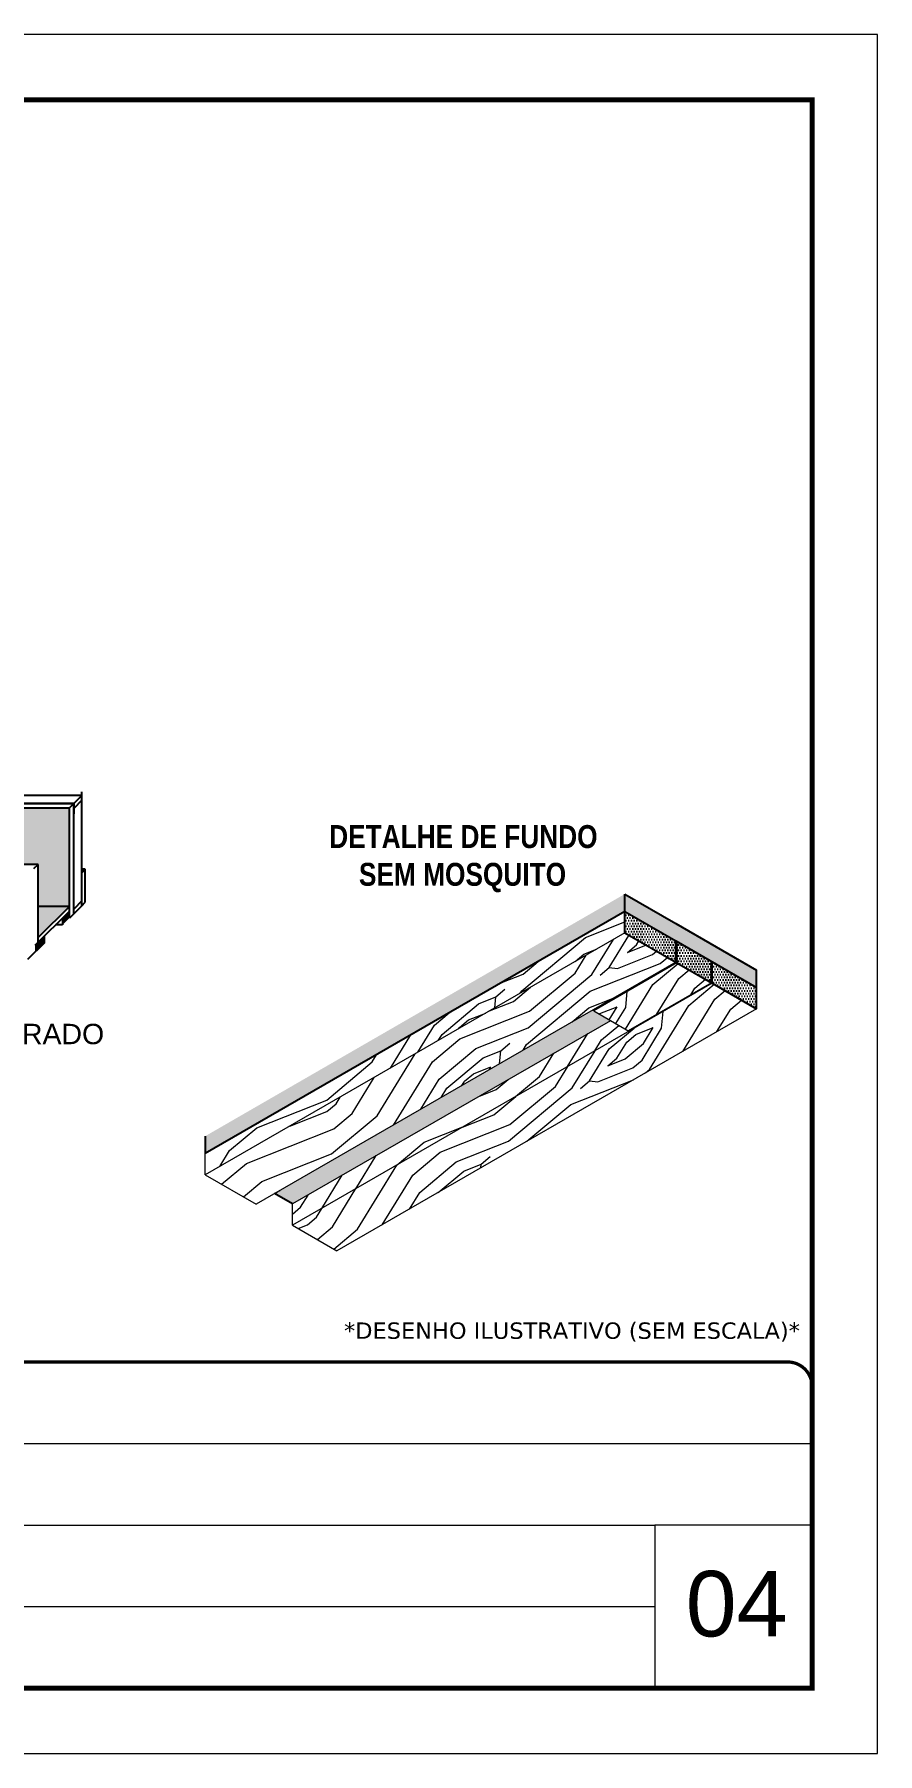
# Model space of a CAD drawing. Extents: x 3090 to 9343, y 762 to 5258.
# Drawn here: x 8815 to 9330, y 4208 to 5258 of the extents above; entities that cross this region are included whole.
import ezdxf
from ezdxf.enums import TextEntityAlignment as Align

# ---------------------------------------------------------------- set-up
doc = ezdxf.new("R2010")
doc.units = 0
doc.linetypes.add('CONTINUO', pattern=[0])
doc.linetypes.add('DASHED', pattern=[0.75, 0.5, -0.25])
for name, color, linetype, lineweight in [('CARIMBO', 255, 'Continuous', 9), ('Demarcação 1', 251, 'Continuous', 9), ('Folhas', 255, 'Continuous', 9), ('fundo', 100, 'Continuous', 9), ('Madeira', 126, 'Continuous', 18), ('SARRAFO DE PRESSAO', 251, 'DASHED', 9)]:
    doc.layers.add(name, color=color, linetype=linetype, lineweight=lineweight)
for name, color, linetype in [('HACHURA MADEIRAS', 1, 'Continuous'), ('material do compensado', 7, 'Continuous'), ('texto', 7, 'Continuous')]:
    doc.layers.add(name, color=color, linetype=linetype)
doc.styles.add('ARIAL', font='arial.ttf')
doc.styles.add('CESAR1', font='arial.ttf', dxfattribs={"oblique": 15})
doc.styles.add('ROMANC', font='techb___.ttf', dxfattribs={"height": 2.5})
doc.styles.add('stylellllll', font='verdana.ttf', dxfattribs={"height": 2})
pattern_1 = [(355, (-40489.24, 1860.12), (111.07494, 93.20294), [5.12645, -97.40264]), (85, (-40445.26, 1892.29), (-93.20294, 111.07494), [10.2529, -92.27619]), (40, (-40466.58, 1883.87), (8.936, 102.13894), [7.24881, -21.74642, 7.24881, -14.497615, 50.751904, -43.50449]), (40, (-40494.79, 1855.46), (8.936, 102.13894), [7.24983, -14.49967, 7.24983, -115.99871]), (40, (-40458.15, 1862.546), (8.936, 102.13894), [7.24983, -137.7482]), (40, (-40448.384, 1856.546), (8.936, 102.13894), [7.24983, -137.7482]), (40, (-40462.81, 1868.1), (8.936, 102.13894), [7.24983, -137.7482]), (40, (-40467.47, 1873.65), (8.936, 102.13894), [14.49967, -130.49838]), (40, (-40435.235, 1948.024), (8.936, 102.13894), [14.49967, -130.49838]), (40, (-40477.24, 1879.654), (8.936, 102.13894), [28.99933, -115.99871]), (40, (-40481.9, 1885.21), (8.936, 102.13894), [28.99933, -115.99871]), (40, (-40412.83, 1910.04), (8.936, 102.13894), [28.99933, -115.99871]), (40, (-40486.11, 1895.87), (8.936, 102.13894), [21.7497, -123.24834]), (40, (-40505.2, 1912.98), (8.936, 102.13894), [21.7497, -123.24834]), (40, (-40495.88, 1901.87), (8.936, 102.13894), [21.7497, -123.24834]), (40, (-40426.81, 1926.7), (8.936, 102.13894), [36.24951, -108.74853]), (40, (-40436.575, 1932.7), (8.936, 102.13894), [36.24951, -108.74853]), (40, (-40428.595, 1906.275), (8.936, 102.13894), [50.74931, -94.24873]), (21.56505, (-40478.132, 1869.44), (102.138945, -8.936), [11.4631, -217.79893]), (21.56505, (-40455.024, 1898.295), (102.138945, -8.936), [11.4631, -217.79893]), (21.56505, (-40461.024, 1888.528), (102.138945, -8.936), [11.4631, -217.79893]), (21.56505, (-40484.133, 1859.673), (102.138945, -8.936), [22.9262, -206.33583]), (21.56505, (-40459.684, 1903.85), (102.138945, -8.936), [34.3893, -194.87273]), (21.56505, (-40469.45, 1909.85), (102.138945, -8.936), [45.8524, -183.40963]), (21.56505, (-40479.22, 1915.85), (102.138945, -8.936), [45.8524, -183.40963]), (21.56505, (-40491.86, 1947.83), (102.138945, -8.936), [45.8524, -183.40963]), (21.56505, (-40492.75, 1937.62), (102.138945, -8.936), [57.3155, -171.94653]), (21.56505, (-40488.54, 1926.957), (102.138945, -8.936), [57.3155, -171.94653]), (58.43495, (-40456.364, 1882.974), (8.936, 102.138945), [11.4631, -217.79893]), (58.43495, (-40472.58, 1874.1), (8.936, 102.138945), [11.4631, -217.79893]), (58.43495, (-40489.24, 1860.12), (8.936, 102.138945), [22.9262, -206.33583]), (58.43495, (-40457.26, 1872.76), (8.936, 102.138945), [22.9262, -206.33583]), (58.43495, (-40499.9, 1855.907), (8.936, 102.138945), [34.3893, -194.87273]), (58.43495, (-40510.114, 1856.8), (8.936, 102.138945), [45.8524, -183.40963]), (58.43495, (-40417.743, 1853.865), (8.936, 102.138945), [45.8524, -183.40963]), (58.43495, (-40452.598, 1867.206), (8.936, 102.138945), [45.8524, -183.40963]), (58.43495, (-40433.063, 1855.205), (8.936, 102.138945), [57.3155, -171.94653]), (58.43495, (-40442.83, 1861.206), (8.936, 102.138945), [57.3155, -171.94653])]
pattern_2 = [(0, (-29596.7228, -5893.8315), (0.82275303, 1.645506056), [0, -1.645506056])]

# ---------------------------------------------------------------- blocks, each defined once
blk = doc.blocks.new('9999999999')
at = {"color": 30, "linetype": 'CONTINUO'}
for p, q in [((98564.6, 34379.6), (99584, 34379.6)), ((98564.6, 34329.8), (99488, 34329.8)), ((99584, 34329.8), (99488, 34329.8)), ((99488, 34329.8), (99488, 34230.2)), ((98564.6, 34280), (99488, 34280))]:
    blk.add_line(p, q, dxfattribs=at)
at = {"color": 30, "linetype": 'CONTINUO', "const_width": 2}
blk.add_lwpolyline([(99584, 34230.2), (99584, 34414.4, 0.414214), (99569, 34429.4), (98229, 34429.4, 0.414214), (98214, 34414.4), (98214, 34245.2, 0.414214), (98229, 34230.2), (99584, 34230.2)], format="xyb", dxfattribs=at)
at = {"layer": 'Folhas'}
blk.add_lwpolyline([(98139, 34190.2), (99624, 34190.2), (99624, 35240.2), (98139, 35240.2)], close=True, dxfattribs=at)
at = {"layer": 'Folhas', "color": 30, "const_width": 3}
blk.add_lwpolyline([(98214, 34230.2), (99584, 34230.2), (99584, 35200.2), (98214, 35200.2)], close=True, dxfattribs=at)

msp = doc.modelspace()

# ---------------------------------------------------------------- hatches: boundary and pattern name
at = {"linetype": 'ByBlock', "ltscale": 2}
msp.add_hatch(color=256, dxfattribs=at).paths.add_polyline_path([(8846.16, 4747.77), (8844.14, 4747.77), (8844.14, 4745.54)])
for points in [[(8836.53, 4717.98), (8836.53, 4722.18), (8832.3, 4717.98), (8832.3, 4713.79)], [(8821.36, 4707.14), (8815.38, 4701.2), (8815.38, 4697.01), (8821.36, 4702.94)]]:
    msp.add_hatch(color=256).paths.add_polyline_path(points)
at = {"layer": 'Demarcação 1'}
for points in [[(8404.81, 4728.81), (8426.75, 4750.75), (8817.31, 4750.75), (8817.31, 4725.12), (8836.53, 4725.12), (8836.53, 4785.28), (8404.81, 4785.28)], [(8817.31, 4725.12), (8817.31, 4706.07), (8836.53, 4725.12)]]:
    msp.add_hatch(color=256, dxfattribs=at).paths.add_polyline_path(points)
at = {"layer": 'fundo'}
h = msp.add_hatch(color=252, dxfattribs=at)
h.dxf.hatch_style = 1
h.paths.add_polyline_path([(8919.42, 4584.79), (8919.42, 4574.13), (9175.57, 4722.02), (9175.57, 4732.67)])
h = msp.add_hatch(color=252, dxfattribs=at)
h.dxf.hatch_style = 1
h.paths.add_polyline_path([(9206.65, 4714.73), (9175.57, 4732.67), (9175.57, 4722.02), (9206.65, 4704.08), (9255.98, 4675.59), (9255.98, 4686.25)])
h = msp.add_hatch(color=252, dxfattribs=at)
h.dxf.hatch_style = 1
h.paths.add_polyline_path([(9166.94, 4655.28), (9156.57, 4661.27), (9156.57, 4662.14), (8961.78, 4549.68), (8972.7, 4543.37)])
at = {"layer": 'HACHURA MADEIRAS'}
h = msp.add_hatch(dxfattribs=at)
h.set_pattern_fill('DOTS', scale=1.036539)
h.set_pattern_definition(pattern_2)
h.paths.add_polyline_path([(9206.65, 4691.05), (9206.65, 4704.08), (9175.57, 4722.02), (9175.57, 4709)])
h = msp.add_hatch(dxfattribs=at)
h.set_pattern_fill('DOTS', scale=1.036539)
h.set_pattern_definition(pattern_2)
h.paths.add_polyline_path([(9207.4, 4703.64), (9207.4, 4690.62), (9228.54, 4678.41), (9228.54, 4691.43)])
h = msp.add_hatch(dxfattribs=at)
h.set_pattern_fill('DOTS', scale=1.036539)
h.set_pattern_definition(pattern_2)
h.paths.add_polyline_path([(9228.84, 4691.26), (9228.84, 4678.24), (9255.98, 4662.57), (9255.98, 4675.59)])
at = {"layer": 'Madeira'}
h = msp.add_hatch(dxfattribs=at)
h.set_pattern_fill('PATRON00077', color=256, scale=102.529099, angle=355, pattern_type=2)
h.set_pattern_definition(pattern_1)
h.paths.add_polyline_path([(8919.42, 4574.13), (8919.42, 4561.11), (9175.57, 4709), (9175.57, 4722.02)])
h = msp.add_hatch(dxfattribs=at)
h.set_pattern_fill('PATRON00077', color=256, scale=102.529099, angle=355, pattern_type=2)
h.set_pattern_definition([(355, (-9386.72, -67380.45), (111.07494, 93.20294), [5.12645, -97.40264]), (85, (-9342.74, -67348.28), (-93.20294, 111.07494), [10.25291, -92.27619]), (40, (-9364.06, -67356.7), (8.936, 102.138945), [7.248807, -21.74642, 7.248807, -14.497615, 50.751904, -43.504487]), (40, (-9392.276, -67385.11), (8.936, 102.138945), [7.24983, -14.499665, 7.24983, -115.99871]), (40, (-9355.63, -67378.02), (8.936, 102.138945), [7.24983, -137.74821]), (40, (-9345.866, -67384.024), (8.936, 102.138945), [7.24983, -137.74821]), (40, (-9360.29, -67372.47), (8.936, 102.138945), [7.24983, -137.74821]), (40, (-9364.954, -67366.916), (8.936, 102.138945), [14.49967, -130.49838]), (40, (-9332.72, -67292.546), (8.936, 102.138945), [14.49967, -130.49838]), (40, (-9374.72, -67360.916), (8.936, 102.138945), [28.99933, -115.99871]), (40, (-9379.38, -67355.36), (8.936, 102.138945), [28.99933, -115.99871]), (40, (-9310.31, -67330.53), (8.936, 102.138945), [28.99933, -115.99871]), (40, (-9383.594, -67344.7), (8.936, 102.138945), [21.7497, -123.24834]), (40, (-9402.68, -67327.59), (8.936, 102.138945), [21.7497, -123.24834]), (40, (-9393.36, -67338.7), (8.936, 102.138945), [21.7497, -123.24834]), (40, (-9324.29, -67313.87), (8.936, 102.138945), [36.24951, -108.74853]), (40, (-9334.06, -67307.87), (8.936, 102.138945), [36.24951, -108.74853]), (40, (-9326.08, -67334.295), (8.936, 102.138945), [50.74931, -94.24873]), (21.56505, (-9375.614, -67371.13), (102.138945, -8.936), [11.4631, -217.79893]), (21.56505, (-9352.506, -67342.275), (102.138945, -8.936), [11.4631, -217.79893]), (21.56505, (-9358.506, -67352.04), (102.138945, -8.936), [11.4631, -217.79893]), (21.56505, (-9381.615, -67380.897), (102.138945, -8.936), [22.9262, -206.33583]), (21.56505, (-9357.166, -67336.72), (102.138945, -8.936), [34.3893, -194.87273]), (21.56505, (-9366.933, -67330.72), (102.138945, -8.936), [45.8524, -183.40963]), (21.56505, (-9376.7, -67324.72), (102.138945, -8.936), [45.8524, -183.40963]), (21.56505, (-9389.34, -67292.74), (102.138945, -8.936), [45.8524, -183.40963]), (21.56505, (-9390.234, -67302.95), (102.138945, -8.936), [57.31551, -171.94653]), (21.56505, (-9386.02, -67313.613), (102.138945, -8.936), [57.31551, -171.94653]), (58.43495, (-9353.846, -67357.596), (8.936, 102.138945), [11.4631, -217.79893]), (58.43495, (-9370.06, -67366.47), (8.936, 102.138945), [11.4631, -217.79893]), (58.43495, (-9386.72, -67380.45), (8.936, 102.138945), [22.9262, -206.33583]), (58.43495, (-9354.74, -67367.81), (8.936, 102.138945), [22.9262, -206.33583]), (58.43495, (-9397.383, -67384.663), (8.936, 102.138945), [34.3893, -194.87273]), (58.43495, (-9407.596, -67383.77), (8.936, 102.138945), [45.8524, -183.40963]), (58.43495, (-9315.225, -67386.705), (8.936, 102.138945), [45.8524, -183.40963]), (58.43495, (-9350.08, -67373.363), (8.936, 102.138945), [45.8524, -183.40963]), (58.43495, (-9330.545, -67385.365), (8.936, 102.138945), [57.31551, -171.94653]), (58.43495, (-9340.313, -67379.364), (8.936, 102.138945), [57.31551, -171.94653])])
h.paths.add_polyline_path([(8919.42, 4561.11), (8950.5, 4543.17), (9206.65, 4691.05), (9175.57, 4709)])
h = msp.add_hatch(dxfattribs=at)
h.set_pattern_fill('PATRON00077', color=256, scale=102.529099, angle=355, pattern_type=2)
h.set_pattern_definition([(355, (-40511.2, 1872.86), (111.07494, 93.20294), [5.12645, -97.40264]), (85, (-40467.22, 1905.03), (-93.20294, 111.07494), [10.2529, -92.27619]), (40, (-40488.54, 1896.61), (8.936, 102.13894), [7.24881, -21.74642, 7.24881, -14.497615, 50.751904, -43.50449]), (40, (-40516.76, 1868.2), (8.936, 102.13894), [7.24983, -14.49967, 7.24983, -115.99871]), (40, (-40480.116, 1875.285), (8.936, 102.13894), [7.24983, -137.7482]), (40, (-40470.35, 1869.285), (8.936, 102.13894), [7.24983, -137.7482]), (40, (-40484.776, 1880.84), (8.936, 102.13894), [7.24983, -137.7482]), (40, (-40489.436, 1886.39), (8.936, 102.13894), [14.49967, -130.49838]), (40, (-40457.2, 1960.76), (8.936, 102.13894), [14.49967, -130.49838]), (40, (-40499.2, 1892.39), (8.936, 102.13894), [28.99933, -115.99871]), (40, (-40503.86, 1897.95), (8.936, 102.13894), [28.99933, -115.99871]), (40, (-40434.79, 1922.78), (8.936, 102.13894), [28.99933, -115.99871]), (40, (-40508.08, 1908.61), (8.936, 102.13894), [21.7497, -123.24834]), (40, (-40527.164, 1925.716), (8.936, 102.13894), [21.7497, -123.24834]), (40, (-40517.84, 1914.61), (8.936, 102.13894), [21.7497, -123.24834]), (40, (-40448.77, 1939.44), (8.936, 102.13894), [36.24951, -108.74853]), (40, (-40458.54, 1945.44), (8.936, 102.13894), [36.24951, -108.74853]), (40, (-40450.56, 1919.014), (8.936, 102.13894), [50.74931, -94.24873]), (21.56505, (-40500.097, 1882.18), (102.138945, -8.936), [11.4631, -217.79893]), (21.56505, (-40476.99, 1911.034), (102.138945, -8.936), [11.4631, -217.79893]), (21.56505, (-40482.99, 1901.267), (102.138945, -8.936), [11.4631, -217.79893]), (21.56505, (-40506.097, 1872.413), (102.138945, -8.936), [22.9262, -206.33583]), (21.56505, (-40481.65, 1916.59), (102.138945, -8.936), [34.3893, -194.87273]), (21.56505, (-40491.415, 1922.59), (102.138945, -8.936), [45.8524, -183.40963]), (21.56505, (-40501.18, 1928.59), (102.138945, -8.936), [45.8524, -183.40963]), (21.56505, (-40513.822, 1960.57), (102.138945, -8.936), [45.8524, -183.40963]), (21.56505, (-40514.716, 1950.357), (102.138945, -8.936), [57.3155, -171.94653]), (21.56505, (-40510.503, 1939.696), (102.138945, -8.936), [57.3155, -171.94653]), (58.43495, (-40478.33, 1895.713), (8.936, 102.138945), [11.4631, -217.79893]), (58.43495, (-40494.543, 1886.84), (8.936, 102.138945), [11.4631, -217.79893]), (58.43495, (-40511.204, 1872.86), (8.936, 102.138945), [22.9262, -206.33583]), (58.43495, (-40479.22, 1885.5), (8.936, 102.138945), [22.9262, -206.33583]), (58.43495, (-40521.865, 1868.646), (8.936, 102.138945), [34.3893, -194.87273]), (58.43495, (-40532.08, 1869.54), (8.936, 102.138945), [45.8524, -183.40963]), (58.43495, (-40439.707, 1866.604), (8.936, 102.138945), [45.8524, -183.40963]), (58.43495, (-40474.56, 1879.946), (8.936, 102.138945), [45.8524, -183.40963]), (58.43495, (-40455.028, 1867.945), (8.936, 102.138945), [57.3155, -171.94653]), (58.43495, (-40464.795, 1873.945), (8.936, 102.138945), [57.3155, -171.94653])])
h.paths.add_polyline_path([(9177.71, 4649.06), (9228.54, 4678.41), (9206.88, 4690.98), (9156.57, 4661.27)])
h = msp.add_hatch(dxfattribs=at)
h.set_pattern_fill('PATRON00077', color=256, scale=102.529099, angle=355, pattern_type=2)
h.set_pattern_definition(pattern_1)
h.paths.add_polyline_path([(8999.85, 4514.69), (9255.98, 4662.57), (9228.84, 4678.24), (8972.8, 4530.41)])
h = msp.add_hatch(dxfattribs=at)
h.set_pattern_fill('PATRON00077', color=256, scale=102.529099, angle=355, pattern_type=2)
h.set_pattern_definition(pattern_1)
h.paths.add_polyline_path([(9178.07, 4648.85), (9166.79, 4655.36), (8972.63, 4543.34), (8972.7, 4530.35)])

# ---------------------------------------------------------------- linework, layer by layer
for p, q in [((8844.14, 4792.9), (8406.2, 4792.9)), ((8844.14, 4792.9), (8839.09, 4787.85)), ((8844.14, 4727.77), (8844.14, 4795.14)), ((8844.14, 4725.54), (8844.14, 4792.9)), ((8404.81, 4785.28), (8836.53, 4785.28)), ((8407.38, 4787.85), (8839.09, 4787.85)), ((8839.09, 4787.85), (8453.48, 4787.85)), ((8839.09, 4787.85), (8836.53, 4785.28)), ((8836.53, 4717.98), (8836.53, 4785.28)), ((8839.09, 4720.53), (8839.09, 4787.85)), ((8839.09, 4787.85), (8839.09, 4781.69)), ((8817.31, 4750.75), (8426.75, 4750.75)), ((8817.31, 4698.93), (8817.31, 4750.75)), ((8836.53, 4725.12), (8817.31, 4706.07)), ((8844.14, 4728.46), (8839.09, 4723.41)), ((8836.53, 4722.18), (8815.38, 4701.2)), ((8832.3, 4717.98), (8832.3, 4713.79)), ((8821.36, 4702.94), (8821.36, 4707.14)), ((8832.3, 4713.79), (8828.07, 4713.79))]:
    msp.add_line(p, q)
at = {"linetype": 'ByBlock', "ltscale": 2}
for p, q in [((8844.14, 4789.98), (8839.09, 4784.97)), ((8814.81, 4748.18), (8817.31, 4750.75)), ((8844.14, 4745.54), (8846.16, 4747.77)), ((8846.16, 4747.77), (8844.14, 4747.77)), ((8846.16, 4727.77), (8846.16, 4747.77)), ((8844.14, 4725.54), (8836.53, 4717.98)), ((8844.14, 4725.54), (8846.16, 4727.77)), ((8821.36, 4702.94), (8810.98, 4692.64)), ((8817.31, 4698.93), (8814.81, 4696.44))]:
    msp.add_line(p, q, dxfattribs=at)
at = {"color": 0}
msp.add_line((8836.53, 4725.12), (8817.31, 4725.12), dxfattribs=at)
at = {"layer": 'Madeira'}
for p, q in [((9175.57, 4709), (8919.42, 4561.11)), ((9206.65, 4691.05), (8950.5, 4543.17)), ((9207.4, 4690.62), (9156.57, 4661.27)), ((9228.84, 4678.24), (8972.7, 4530.35)), ((9228.54, 4678.41), (9177.71, 4649.06)), ((9255.98, 4662.57), (8999.84, 4514.68)), ((9166.94, 4655.28), (8972.7, 4543.37)), ((9156.57, 4661.27), (9178.01, 4648.89)), ((8919.42, 4561.11), (8919.42, 4574.13)), ((8919.42, 4561.11), (8950.5, 4543.17)), ((8972.7, 4530.35), (8972.7, 4543.37)), ((8972.7, 4530.35), (8999.84, 4514.68))]:
    msp.add_line(p, q, dxfattribs=at)
at = {"layer": 'material do compensado'}
for p, q in [((9175.57, 4709), (9175.57, 4732.67)), ((9175.57, 4732.67), (9206.65, 4714.73)), ((9175.57, 4722.02), (8919.42, 4574.13)), ((9175.57, 4722.02), (9206.65, 4704.08)), ((9206.65, 4714.73), (9255.98, 4686.25)), ((9175.57, 4709), (9206.65, 4691.05)), ((9206.65, 4704.08), (9255.98, 4675.59)), ((9206.65, 4691.05), (9206.65, 4704.08)), ((9207.4, 4690.62), (9207.4, 4703.64)), ((9207.4, 4690.62), (9228.54, 4678.41)), ((9228.54, 4678.41), (9228.54, 4691.43)), ((9228.84, 4678.24), (9228.84, 4691.26)), ((9255.98, 4662.57), (9255.98, 4686.25)), ((9228.84, 4678.24), (9255.98, 4662.57)), ((9156.57, 4661.27), (9156.57, 4662.14)), ((8919.42, 4584.79), (8919.42, 4574.13)), ((8972.7, 4543.37), (8961.78, 4549.68))]:
    msp.add_line(p, q, dxfattribs=at)

# ---------------------------------------------------------------- block references
at = {"layer": 'SARRAFO DE PRESSAO', "color": 6, "linetype": 'ByBlock'}
msp.add_blockref('9999999999', (-90294.05, -29982.53), dxfattribs=at)

# ---------------------------------------------------------------- texts
at = {"style": 'stylellllll'}
msp.add_text('*DESENHO ILUSTRATIVO (SEM ESCALA)*', height=10, dxfattribs=at).set_placement((9282.51, 4461.01), align=Align.RIGHT)
at = {"layer": 'CARIMBO', "style": 'CESAR1'}
msp.add_text('PAINEL LATERAL ESTRUTURADO', height=12.436, dxfattribs=at).set_placement((8576.8, 4647.17), align=Align.MIDDLE_LEFT)
at = {"layer": 'CARIMBO', "style": 'ARIAL'}
msp.add_text('04', height=40, dxfattribs=at).set_placement((9212.79, 4279.25))
at = {"layer": 'texto', "style": 'ROMANC'}
for s, p in [('DETALHE DE FUNDO ', (9079.24, 4767.75)), ('SEM MOSQUITO', (9076.5, 4744.7))]:
    msp.add_text(s, height=14, dxfattribs=at).set_placement(p, align=Align.MIDDLE_CENTER)

doc.saveas('drawing.dxf')
